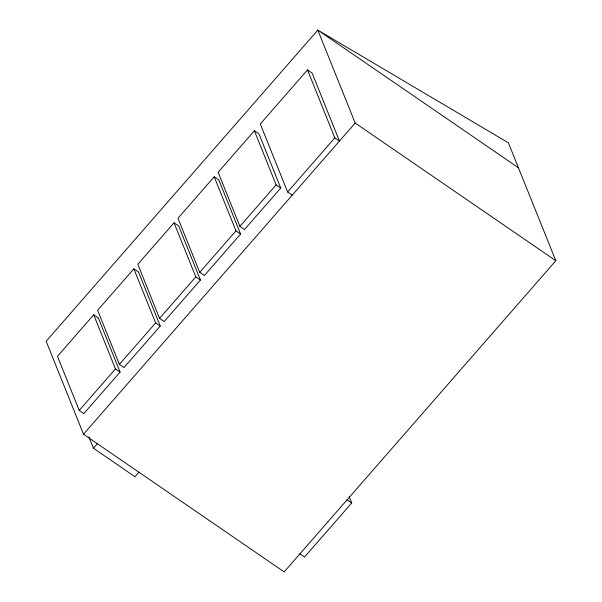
<?xml version="1.0" encoding="UTF-8"?>
<svg xmlns="http://www.w3.org/2000/svg" width="602" height="602" viewBox="0 0 602 602"><rect width="100%" height="100%" fill="white"/><g stroke="black" fill="none" stroke-linecap="round" stroke-linejoin="round"><path stroke-width="0.9" d="M93.709 314.801L57.476 356.301L79.223 410.413L83.844 413.582L120.076 372.074L98.329 317.969L93.709 314.801L115.456 368.906L120.076 372.074M133.877 268.785L97.644 310.293L119.392 364.398L124.012 367.566L160.245 326.066L138.498 271.953L133.877 268.785L155.632 322.898L160.245 326.066M174.046 222.778L137.813 264.278L159.56 318.39L164.18 321.558L200.413 280.05L178.666 225.946L174.046 222.778L195.8 276.882L200.413 280.05M214.214 176.762L177.981 218.27L199.736 272.375L204.349 275.543L240.589 234.043L218.835 179.93L214.214 176.762L235.969 230.875L240.589 234.043M254.39 130.754L218.15 172.255L239.905 226.367L244.517 229.535L280.758 188.027L259.003 133.922L254.39 130.754L276.137 184.859L280.758 188.027M307.502 69.915L334.832 137.896L339.445 141.064L312.122 73.083L307.502 69.915L260.29 123.989L287.613 191.978L292.233 195.146M79.223 410.413L115.456 368.906M119.392 364.398L155.632 322.898M159.56 318.39L195.8 276.882M199.736 272.375L235.969 230.875M239.905 226.367L276.137 184.859M287.613 191.978L334.832 137.896M83.52 434.215L355.188 123.041L317.818 30.1L46.166 341.251L83.52 434.215L284.167 571.9L555.834 260.726L508.389 142.809L317.818 30.1L518.427 167.777M138.934 472.239L134.999 476.746L93.438 448.227L97.373 443.719M349.28 496.861L351.734 502.963L304.522 557.046L299.901 553.87M355.188 123.041L555.834 260.726M347.113 499.795L351.734 502.963M88.908 436.954L93.438 448.227"/></g></svg>
